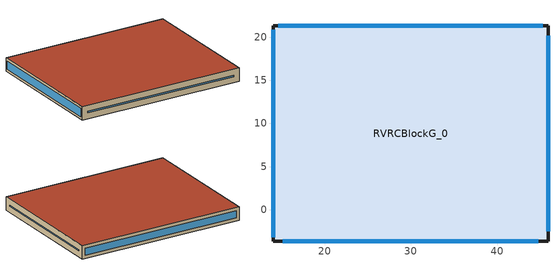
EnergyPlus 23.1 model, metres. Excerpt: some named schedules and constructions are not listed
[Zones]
RVRCBlockG_0
 floor outside (90.1-2019 Residential CZ 0 Exterior Floor (Mass)): 14.03,-3.66 14.03,21.34 45.9,21.34 45.9,-3.66 z7.8
 wall outside (90.1-2019 Residential CZ 1 Exterior Wall (Mass)): 14.03,-3.66 45.9,-3.66 45.9,21.34 14.03,21.34 14.03,-3.66 z7.8:10.3
 window (SinglePaneClr): 15.14,-3.66 44.78,-3.66 z8.92:9.18; 45.9,-2.48 45.9,20.16 z8.98:9.12; 45.3,21.34 14.63,21.34 z8.4:9.7; 14.03,20.87 14.03,-3.19 z8.27:9.83
 roof outside (90.1-2019 Residential CZ 1 Exterior Roof (Mass)): 14.03,-3.66 45.9,-3.66 45.9,21.34 14.03,21.34 z10.3
[Schedule:Day:Hourly]
b6795302-3854-45cd-99f1-ccce92632b8b: Fraction, 1, 1, 1, 1, 1, 1, 1, 1, 1, 1, 0, 1, 0, 0, 0, 1, 1, 1, 1, 1, 1, 1, 1, 1
2471fa13-6ee5-441a-af51-953de2057f8d: Fraction, 1, 0, 0, 0, 0, 0, 0, 0, 0, 1, 0, 0, 0, 0, 0, 1, 1, 1, 1, 0, 1, 0, 0, 0
9e5e3a0b-a5fa-4604-af39-7ab149f460df: Fraction, 1, 1, 1, 1, 0, 0, 0, 0, 0, 0, 0, 1, 1, 1, 1, 1, 1, 1, 0, 1, 1, 1, 1, 1
a1001d2b-3958-4d86-bbc3-4e84434b98bd: Fraction, 1, 0, 1, 1, 0, 1, 1, 0, 1, 1, 0, 0, 0, 1, 1, 0, 1, 1, 1, 1, 1, 1, 1, 1
4aff61aa-49ac-4b08-965d-c4801dcfd73f: Fraction, 1, 1, 1, 1, 0, 0, 0, 0, 1, 1, 0, 0, 1, 1, 1, 1, 1, 1, 1, 1, 1, 1, 1, 1
9d359a07-4b6d-4551-8ab5-2e8404bc8938: Fraction, 1, 1, 1, 1, 1, 0, 1, 1, 1, 0, 1, 0, 0, 0, 0, 0, 1, 1, 1, 1, 1, 1, 1, 0
65ad2f1e-8689-48e8-98a1-23dada3e6e21: Fraction, 0, 0, 0, 0, 0, 0, 0, 0, 1, 0, 0, 0, 0, 0, 0, 0, 1, 1, 1, 1, 1, 1, 1, 1
6783ca4d-c1a2-472a-aa64-a910659d33d4: Fraction, 1, 1, 1, 1, 1, 1, 1, 1, 1, 0, 0, 0, 0, 0, 0, 1, 1, 1, 1, 1, 1, 1, 1, 1
efac2c01-4898-44b7-94a6-1ff676eb3dc7: Fraction, 1, 0, 1, 1, 0, 0, 0, 0, 1, 0, 0, 0, 0, 0, 0, 0, 0, 0, 1, 1, 1, 1, 1, 1
32c86e5c-671f-47cd-b3d5-33ad4da7ec01: Fraction, 1, 1, 0, 0, 0, 0, 0, 0, 1, 1, 1, 1, 1, 0, 1, 0, 0, 1, 1, 1, 1, 1, 1, 1
de672f7a-098c-4be1-84f6-40fe86912058: Fraction, 1, 1, 0, 0, 0, 0, 0, 0, 0, 0, 1, 1, 1, 1, 1, 1, 1, 1, 1, 1, 0, 1, 1, 1
08e49787-9318-4311-80e5-742d3ba54d3b: Fraction, 0, 0, 0, 0, 0, 1, 1, 1, 1, 1, 1, 0, 0, 0, 0, 0, 0, 1, 1, 1, 1, 1, 1, 1
a2fb0ffe-12e9-4848-8dc8-281671f3e0cd: Fraction, 1, 0, 0, 0, 0, 0, 0, 1, 1, 1, 1, 1, 1, 1, 1, 1, 0, 0, 0, 0, 0, 0, 0, 0
7eb187f7-9c59-44a2-babd-1dfaa0322b75: Fraction, 1, 0, 1, 1, 0, 1, 1, 1, 1, 1, 1, 1, 0, 1, 1, 1, 1, 1, 1, 1, 1, 1, 1, 1
dfd2ebdf-5ebf-4a6b-8f07-c7d191e46bd1: Fraction, 1, 0, 0, 0, 0, 0, 0, 0, 0, 0, 1, 1, 1, 1, 1, 0, 0, 1, 1, 1, 1, 1, 1, 1
d0a68ae8-2c30-4ade-8b66-4ec47df1f86a: Fraction, 0, 0, 0, 1, 0, 0, 0, 0, 1, 1, 0, 0, 0, 0, 0, 0, 0, 0, 1, 1, 1, 1, 1, 1
e6d78724-ca96-4edb-9333-e9391993b4db: Fraction, 1, 0, 1, 1, 1, 1, 1, 1, 1, 1, 0, 1, 1, 1, 0, 0, 0, 0, 0, 1, 1, 1, 1, 0
33bd2db5-4426-4ad1-8dfe-c301726b2673: Fraction, 0, 0, 0, 0, 0, 1, 0, 0, 0, 1, 1, 1, 1, 0, 0, 1, 1, 1, 1, 1, 1, 1, 1, 0
011f5531-3f69-4c15-9839-d3a7c73f855d: Fraction, 0, 0, 0, 0, 0, 0, 1, 1, 1, 1, 1, 0, 0, 0, 0, 0, 0, 1, 1, 1, 1, 1, 1, 1
08e0d49c-5fba-45e8-a6e2-c1c0808d7abb: Fraction, 1, 0, 0, 0, 0, 0, 0, 1, 1, 1, 1, 0, 0, 0, 0, 1, 1, 1, 1, 1, 1, 1, 1, 1
b85e9bfa-9316-4b78-9e98-4427c6227c69: Fraction, 1, 1, 0, 0, 0, 0, 0, 1, 1, 1, 0, 0, 0, 0, 1, 1, 1, 1, 1, 1, 1, 1, 1, 1
2426f6e8-3179-44d9-bed8-675249ded479: Fraction, 0, 0, 0, 0, 0, 0, 0, 1, 1, 0, 0, 0, 1, 1, 1, 1, 1, 1, 1, 1, 1, 1, 1, 1
0b6f0364-fd46-4b0f-9533-d96f9f4e7b8f: Fraction, 0, 0, 0, 0, 0, 0, 0, 0, 1, 0, 0, 1, 1, 1, 0, 0, 1, 1, 1, 1, 1, 1, 1, 1
ec1e65c9-34cc-4212-800f-1564a29b7ee9: Fraction, 1, 1, 1, 0, 0, 0, 1, 1, 1, 0, 0, 0, 0, 0, 0, 0, 0, 0, 1, 1, 1, 1, 1, 1
8349155f-fd23-49fb-afd2-93bd2aebfb94: Fraction, 1, 1, 1, 1, 1, 1, 1, 0, 0, 0, 0, 1, 1, 1, 1, 1, 1, 1, 1, 1, 1, 1, 1, 0
5dbd8de9-eae8-464d-93ec-a810bdccabef: Fraction, 0, 0, 0, 0, 0, 0, 0, 0, 1, 1, 1, 0, 0, 0, 0, 1, 1, 1, 0, 0, 0, 0, 0, 0
69302a72-1237-4b29-b26c-d724a88017a4: Fraction, 0, 0, 0, 0, 0, 0, 0, 0, 0, 0, 0, 0, 0, 0, 0, 1, 1, 1, 1, 0, 0, 0, 1, 0
865ecd83-b1f5-4303-bc17-02cb3e96964b: Fraction, 0, 0, 0, 0, 0, 0, 0, 0, 1, 1, 0, 0, 1, 0, 1, 1, 1, 1, 1, 1, 1, 1, 1, 0
f2d82514-d541-4b95-9e02-d6e2d7da1558: Fraction, 0, 0, 0, 0, 0, 0, 0, 1, 1, 1, 0, 1, 1, 1, 1, 1, 1, 1, 1, 0, 0, 0, 0, 0
869a468b-7988-4454-b838-284e20b734ff: Fraction, 0, 0, 0, 0, 0, 1, 1, 1, 1, 1, 0, 0, 0, 0, 0, 0, 0, 1, 1, 1, 1, 1, 1, 1
6a7fe3ff-d32a-4580-a821-7b01b04f389e: Fraction, 0, 0, 0, 0, 0, 0, 0, 0, 0, 0, 1, 1, 1, 1, 1, 1, 0, 1, 1, 1, 1, 1, 1, 1
5bd3556a-6874-4356-817f-04896816bc7e: Fraction, 0, 0, 0, 0, 0, 0, 0, 0, 0, 0, 0, 0, 1, 1, 1, 1, 1, 1, 1, 1, 1, 0, 0, 0
eec56583-405d-479b-a806-ab95ecbe4c9a: Fraction, 0, 0, 0, 0, 0, 0, 0, 1, 1, 1, 0, 0, 0, 0, 0, 0, 0, 1, 1, 1, 1, 0, 0, 0
4eac5a6f-f696-4927-8533-b6aac6dfc6bc: Fraction, 0, 0, 0, 0, 0, 0, 0, 0, 1, 1, 0, 0, 0, 0, 1, 0, 0, 0, 0, 0, 0, 0, 0, 0
05c0e8ba-fa60-4818-b463-e343beccd3b2: Fraction, 0, 0, 0, 0, 0, 0, 0, 0, 0, 1, 1, 1, 1, 0, 1, 1, 1, 1, 1, 1, 1, 1, 1, 1
37fe4b0e-cba6-453e-82e9-15988ac18faf: Fraction, 0, 0, 0, 0, 0, 0, 0, 0, 1, 0, 0, 0, 0, 0, 0, 0, 0, 1, 0, 0, 0, 0, 0, 0
a5199da2-4816-486b-9c8b-e2a14159a3b2: Fraction, 0, 0, 0, 0, 0, 0, 0, 0, 1, 1, 0, 0, 0, 0, 0, 0, 1, 1, 1, 1, 1, 1, 0, 0
7d49da6b-3a5b-4c9a-9f19-cb20fb4e0af2: Fraction, 0, 0, 0, 0, 0, 0, 0, 1, 1, 1, 0, 0, 0, 1, 1, 1, 1, 0, 0, 0, 0, 0, 0, 0
02752539-b1c7-4193-9c9d-050f09b5d461: Fraction, 0, 0, 0, 0, 0, 0, 0, 0, 1, 1, 0, 0, 0, 0, 0, 0, 0, 1, 1, 1, 1, 1, 1, 0
7c990c7c-a473-48b2-b9d4-731dd5557083: Fraction, 0, 0, 0, 0, 1, 0, 0, 1, 1, 1, 1, 0, 0, 0, 0, 0, 1, 1, 1, 1, 1, 1, 1, 1
b7d792e8-0c19-4d47-975e-8343767e5a69: Fraction, 1, 1, 1, 1, 1, 0, 0, 0, 1, 1, 1, 1, 1, 0, 1, 1, 1, 1, 1, 1, 1, 1, 1, 1
c5c2757a-f8c3-4a79-a955-583021a362ed: Fraction, 0, 0, 0, 0, 0, 0, 0, 0, 1, 1, 0, 0, 0, 0, 1, 1, 1, 1, 1, 1, 1, 1, 1, 1
c9c35178-8902-4be2-87e7-118028e5f14a: Fraction, 1, 1, 1, 1, 1, 1, 1, 0, 1, 1, 1, 1, 1, 0, 1, 1, 1, 1, 1, 1, 1, 1, 0, 0
e6b6ddaf-962e-4417-8620-05b36ee5bdca: Fraction, 0, 0, 0, 0, 0, 0, 0, 0, 1, 1, 1, 0, 1, 1, 1, 1, 1, 1, 1, 1, 1, 0, 0, 0
48f29e15-da10-4721-88a9-bcf3e00d2ae8: Fraction, 0, 0, 0, 0, 0, 0, 0, 0, 1, 1, 1, 1, 0, 0, 0, 1, 1, 1, 1, 1, 1, 1, 0, 0
7bbf3100-cf19-4122-8f25-d42d06e4b38e: Fraction, 0, 0, 0, 0, 0, 0, 0, 0, 0, 1, 1, 1, 0, 0, 1, 1, 1, 1, 1, 0, 0, 0, 0, 0
1c443a25-da53-4517-adf1-13ffc74770da: Fraction, 0, 0, 0, 0, 0, 0, 0, 0, 1, 0, 1, 1, 0, 0, 0, 0, 0, 0, 0, 0, 0, 0, 0, 0
473e0cff-458b-4cff-8ac5-6df4de2279fa: Fraction, 0, 0, 0, 0, 0, 0, 0, 0, 1, 1, 0, 1, 1, 1, 1, 1, 1, 1, 0, 0, 0, 0, 0, 0
2293372c-8628-49fd-8b65-04cf5c5a1337: Fraction, 0, 0, 0, 0, 0, 0, 0, 0, 0, 1, 1, 1, 1, 0, 1, 1, 1, 1, 0, 0, 0, 0, 0, 0
098d1b03-5356-4130-afdf-9e8889e2e37d: Fraction, 0, 0, 0, 0, 0, 0, 0, 0, 0, 1, 1, 1, 0, 1, 1, 1, 1, 1, 1, 1, 1, 1, 1, 0
d60a92bc-1052-4558-ad5b-3f44af3431b0: Fraction, 0, 0, 0, 0, 0, 0, 0, 0, 0, 1, 1, 1, 0, 0, 0, 0, 1, 0, 0, 0, 0, 0, 0, 0
cb39a8b1-3082-428b-a65d-9cf05bdec222: Fraction, 0, 0, 0, 0, 0, 0, 0, 0, 1, 1, 0, 0, 1, 1, 1, 1, 0, 0, 0, 0, 0, 0, 0, 0
bdf1942a-29f5-4fd7-86dd-dae7d39c3473: Fraction, 0, 0, 0, 0, 0, 0, 0, 0, 1, 1, 1, 1, 0, 0, 0, 0, 0, 0, 0, 0, 0, 0, 0, 0
25ad973b-6369-4720-8b6f-ac810b20e3a2: Fraction, 0, 0, 0, 0, 0, 0, 0, 0, 1, 1, 1, 1, 1, 1, 1, 0, 0, 0, 0, 0, 0, 0, 0, 0
0dc80467-77f2-47a9-ae6a-555ff36d49e4: Fraction, 0, 0, 0, 0, 0, 0, 0, 0, 0, 0, 0, 0, 0, 0, 0, 1, 1, 1, 0, 0, 0, 0, 0, 0
8d5f7131-d384-40cf-b65c-0f9dd05bfa60: Fraction, 0, 0, 0, 0, 0, 0, 0, 0, 1, 0, 0, 0, 0, 0, 0, 0, 0, 0, 0, 0, 0, 0, 0, 0
82064cb9-ea17-42ff-9f3e-8be555e39815: Fraction, 0, 0, 0, 0, 0, 0, 0, 0, 0, 1, 1, 1, 1, 1, 1, 1, 0, 0, 1, 1, 1, 1, 0, 0
328d0b28-421d-42af-8f3c-3489379083c4: Fraction, 0, 0, 0, 0, 0, 0, 0, 1, 1, 1, 0, 0, 0, 0, 0, 0, 0, 1, 1, 1, 1, 1, 1, 1
a668ada4-01ff-4442-b933-7acd02954952: Fraction, 1, 0, 0, 0, 0, 0, 0, 0, 1, 1, 0, 1, 0, 0, 0, 1, 1, 1, 1, 1, 1, 1, 1, 0
36c5d841-a8ea-4c57-8728-094cb4da3e09: Fraction, 0, 0, 0, 0, 0, 0, 0, 0, 1, 1, 1, 0, 0, 0, 1, 1, 1, 0, 0, 0, 0, 0, 0, 0
b24faf4c-9e25-41be-8a29-f588242447c6: Fraction, 0, 0, 0, 0, 0, 0, 0, 0, 1, 1, 0, 0, 0, 0, 0, 0, 0, 0, 1, 1, 1, 1, 0, 0
92303c7c-d8b7-4194-849f-aeede20e3019: Fraction, 0, 0, 0, 0, 0, 0, 0, 0, 1, 1, 0, 1, 1, 1, 0, 0, 0, 0, 0, 0, 0, 0, 0, 0
16602c9f-1d95-49d6-aa9f-a28eadf373de: Fraction, 0, 0, 0, 0, 0, 0, 0, 0, 1, 1, 1, 0, 0, 1, 1, 1, 1, 1, 1, 1, 0, 0, 0, 0
47559767-699d-47c6-875b-8550c98d69f9: Fraction, 0, 0, 0, 0, 0, 0, 0, 0, 1, 1, 0, 0, 0, 0, 1, 1, 0, 1, 1, 1, 1, 0, 0, 0
7c96aa8e-edfb-401a-8d07-7535408fb3b4: Fraction, 0, 0, 0, 0, 0, 0, 0, 0, 0, 1, 0, 0, 0, 0, 0, 0, 0, 1, 1, 1, 1, 1, 0, 0
dda2d8a0-875c-4140-b248-a303c60bd7c2: Fraction, 0, 0, 0, 0, 0, 0, 0, 0, 1, 1, 0, 0, 0, 1, 0, 0, 1, 1, 0, 0, 0, 0, 0, 0
24b59cbc-0b8b-47ea-92fe-d5494da7c057: Fraction, 0, 0, 0, 0, 0, 0, 0, 0, 0, 1, 1, 1, 1, 0, 1, 1, 1, 1, 1, 1, 1, 0, 0, 0
82f574da-ff8b-4b3e-998e-40fcd5408fa0: Fraction, 0, 0, 0, 0, 0, 0, 0, 0, 1, 1, 1, 0, 0, 0, 0, 1, 1, 1, 1, 1, 1, 1, 1, 1
8f0db059-6881-44b0-86b3-02024ee38841: Fraction, 1, 0, 0, 0, 0, 0, 0, 1, 1, 1, 0, 0, 0, 0, 1, 1, 1, 1, 1, 1, 0, 0, 0, 1
67c6a8fc-2003-4e4e-924b-c8a78216a6d5: Fraction, 1, 1, 1, 1, 1, 1, 1, 1, 1, 1, 1, 0, 0, 1, 1, 0, 1, 1, 1, 1, 1, 1, 1, 1
4733cdba-8cda-4755-a555-4ac193ffb8d3: Fraction, 1, 1, 1, 1, 1, 1, 1, 1, 1, 1, 1, 0, 0, 0, 0, 1, 1, 1, 1, 1, 1, 1, 1, 1
6c623e40-b4a2-49fc-bc1c-5a25d23dbd87: Fraction, 1, 1, 1, 1, 1, 1, 1, 1, 1, 1, 1, 0, 1, 1, 1, 1, 1, 1, 1, 1, 1, 1, 1, 1
aac054d4-72f9-409c-817a-67f8a075d062: Fraction, 1, 1, 1, 1, 0, 1, 1, 1, 1, 1, 1, 0, 0, 0, 1, 1, 1, 1, 1, 1, 1, 1, 1, 1
7fb341d9-4af3-4988-8231-b103f54dfc44: Fraction, 1, 1, 1, 1, 0, 1, 1, 1, 1, 1, 1, 0, 0, 0, 1, 0, 0, 0, 1, 1, 0, 0, 0, 0
75a606a8-3006-4640-9f68-56f173771038: Fraction, 0, 0, 0, 0, 0, 0, 0, 0, 0, 0, 0, 0, 0, 0, 0, 0, 0, 0, 0, 0, 0, 0, 0, 0
3fc1b15f-97d7-48d0-a91f-f095f7a8f580: Fraction, 0, 0, 0, 1, 0, 0, 0, 0, 1, 0, 0, 0, 0, 0, 0, 0, 0, 0, 0, 0, 0, 0, 0, 0
7bc97889-d50d-452b-ae3a-2fc73211521d: Fraction, 0, 0, 0, 0, 0, 0, 0, 0, 0, 1, 1, 1, 0, 0, 1, 1, 0, 0, 0, 0, 0, 0, 0, 0
289a1fdf-5407-4b7a-aa5c-664875538ff9: Fraction, 0, 0, 0, 0, 0, 0, 0, 0, 0, 1, 1, 0, 0, 1, 0, 1, 0, 0, 1, 0, 1, 1, 0, 1
3baa7e4d-2193-453e-b001-c1294ebd6f91: Fraction, 1, 0, 0, 0, 0, 0, 0, 0, 0, 0, 0, 0, 0, 1, 1, 1, 1, 1, 1, 1, 0, 0, 0, 0
a9013330-4d99-46d6-ac85-87f56c70f0ad: Fraction, 0, 0, 0, 0, 0, 0, 0, 0, 0, 0, 0, 0, 1, 1, 1, 1, 1, 1, 1, 0, 0, 0, 0, 0
20a54b15-adc0-4088-a413-0a2bfc4176b1: Fraction, 0, 0, 0, 0, 0, 0, 0, 0, 0, 0, 0, 0, 0, 0, 1, 0, 0, 0, 1, 0, 0, 0, 0, 0
a2567ec2-9ef5-41c8-82cd-a529a29260ef: Fraction, 0, 0, 0, 0, 0, 0, 0, 0, 0, 1, 1, 1, 1, 1, 1, 1, 1, 1, 1, 1, 0, 0, 0, 0
32ef0af1-8181-4093-acb3-05e1cad72780: Fraction, 0, 0, 0, 0, 0, 0, 0, 0, 1, 1, 1, 1, 0, 0, 0, 0, 1, 1, 1, 1, 1, 1, 0, 1
9a832b3d-f7ef-460b-89c4-950569dd140c: Fraction, 0, 0, 0, 0, 0, 0, 0, 0, 0, 0, 1, 0, 0, 0, 0, 1, 1, 1, 1, 1, 0, 0, 0, 1
7f423992-e60c-4ecf-a886-31544feb4098: Fraction, 0, 0, 0, 0, 0, 0, 0, 0, 0, 1, 1, 1, 1, 0, 0, 0, 0, 0, 0, 0, 0, 0, 0, 0
2e0445a8-861f-4802-b977-9018951e3a89: Fraction, 0, 0, 0, 0, 0, 0, 0, 0, 0, 0, 1, 1, 1, 1, 1, 1, 1, 0, 1, 0, 0, 0, 0, 0
87a9ef5b-5073-49a3-8880-e2f47973fef6: Fraction, 0, 0, 0, 0, 0, 0, 0, 0, 1, 1, 1, 1, 0, 1, 0, 1, 0, 0, 0, 0, 1, 0, 0, 0
ac547f65-ca8c-4940-bc13-de99d58ada66: Fraction, 0, 0, 0, 0, 0, 0, 0, 0, 1, 1, 1, 1, 0, 1, 1, 1, 1, 1, 1, 1, 1, 0, 0, 0
36e7faed-1200-4eb4-8eab-1f7be9c9c3b3: Fraction, 0, 0, 0, 0, 0, 0, 0, 0, 1, 1, 1, 0, 1, 0, 0, 1, 1, 1, 1, 1, 1, 1, 1, 0
a13d490b-a1af-41e7-9a1e-742761bd90ab: Fraction, 0, 0, 1, 1, 0, 0, 1, 0, 1, 1, 1, 1, 0, 1, 1, 1, 1, 1, 1, 1, 1, 1, 1, 1
71f4f663-8270-474d-b7c7-1f9138f1b804: Fraction, 1, 1, 0, 1, 1, 1, 0, 1, 1, 1, 1, 1, 1, 0, 0, 1, 1, 1, 1, 1, 1, 1, 1, 1
e0d2a590-66aa-4281-b597-6199770fdf12: Fraction, 1, 1, 1, 1, 1, 1, 1, 1, 1, 1, 1, 0, 0, 0, 0, 0, 1, 1, 1, 1, 1, 1, 0, 1
5e08fcf8-ee67-4363-ad53-a097ea0e8783: Fraction, 0, 0, 1, 1, 0, 1, 1, 0, 1, 1, 1, 0, 0, 0, 0, 1, 1, 1, 1, 1, 1, 1, 1, 1
fc600bb8-f653-44eb-be80-ea36ffd1441c: Fraction, 1, 0, 1, 0, 0, 0, 0, 0, 1, 1, 1, 0, 0, 0, 0, 0, 1, 1, 1, 1, 1, 1, 1, 1
a53ee3dd-357c-4835-ba07-83bfcab4fbc4: Fraction, 1, 0, 0, 0, 0, 0, 0, 0, 1, 1, 1, 1, 0, 0, 0, 0, 1, 1, 1, 1, 1, 1, 1, 1
fb65208b-a5f2-479c-aa41-c88028249f4c: Fraction, 1, 1, 1, 0, 0, 1, 1, 0, 1, 1, 1, 0, 0, 0, 0, 0, 1, 1, 1, 1, 1, 1, 1, 1
e2605ef6-4a97-4a8d-bd80-376cd2200005: Fraction, 1, 0, 0, 0, 0, 1, 1, 0, 1, 1, 1, 1, 1, 1, 1, 1, 1, 1, 1, 1, 1, 1, 0, 0
[Schedule:Year]
ApartmentMidRise HTGSETP_APT_SCH: Temperature, ApartmentMidRise HTGSETP_APT_SCH_0, 1, 1, 1, 7, ApartmentMidRise HTGSETP_APT_SCH_1, 1, 8, 1, 14, ApartmentMidRise HTGSETP_APT_SCH_2, 1, 15, 1, 21, ApartmentMidRise HTGSETP_APT_SCH_3, 1, 22, 1, 28, ApartmentMidRise HTGSETP_APT_SCH_4, 1, 29, 2, 4, ApartmentMidRise HTGSETP_APT_SCH_5, 2, 5, 2, 11, ApartmentMidRise HTGSETP_APT_SCH_6, 2, 12, 2, 18, ApartmentMidRise HTGSETP_APT_SCH_7, 2, 19, 2, 25, ApartmentMidRise HTGSETP_APT_SCH_8, 2, 26, 3, 4, ApartmentMidRise HTGSETP_APT_SCH_9, 3, 5, 3, 11, ApartmentMidRise HTGSETP_APT_SCH_10, 3, 12, 3, 18, ApartmentMidRise HTGSETP_APT_SCH_11, 3, 19, 3, 25, ApartmentMidRise HTGSETP_APT_SCH_12, 3, 26, 4, 1, ApartmentMidRise HTGSETP_APT_SCH_13, 4, 2, 4, 8, ApartmentMidRise HTGSETP_APT_SCH_14, 4, 9, 4, 15, ApartmentMidRise HTGSETP_APT_SCH_15, 4, 16, 4, 22, ApartmentMidRise HTGSETP_APT_SCH_16, 4, 23, 4, 29, ApartmentMidRise HTGSETP_APT_SCH_17, 4, 30, 5, 6, ApartmentMidRise HTGSETP_APT_SCH_18, 5, 7, 5, 13, ApartmentMidRise HTGSETP_APT_SCH_19, 5, 14, 5, 20, ApartmentMidRise HTGSETP_APT_SCH_20, 5, 21, 5, 27, ApartmentMidRise HTGSETP_APT_SCH_21, 5, 28, 6, 3, ApartmentMidRise HTGSETP_APT_SCH_22, 6, 4, 6, 10, ApartmentMidRise HTGSETP_APT_SCH_23, 6, 11, 6, 17, ApartmentMidRise HTGSETP_APT_SCH_24, 6, 18, 6, 24, ApartmentMidRise HTGSETP_APT_SCH_25, 6, 25, 7, 1, ApartmentMidRise HTGSETP_APT_SCH_26, 7, 2, 7, 8, ApartmentMidRise HTGSETP_APT_SCH_27, 7, 9, 7, 15, ApartmentMidRise HTGSETP_APT_SCH_28, 7, 16, 7, 22, ApartmentMidRise HTGSETP_APT_SCH_29, 7, 23, 7, 29, ApartmentMidRise HTGSETP_APT_SCH_30, 7, 30, 8, 5, ApartmentMidRise HTGSETP_APT_SCH_31, 8, 6, 8, 12, ApartmentMidRise HTGSETP_APT_SCH_32, 8, 13, 8, 19, ApartmentMidRise HTGSETP_APT_SCH_33, 8, 20, 8, 26, ApartmentMidRise HTGSETP_APT_SCH_34, 8, 27, 9, 2, ApartmentMidRise HTGSETP_APT_SCH_35, 9, 3, 9, 9, ApartmentMidRise HTGSETP_APT_SCH_36, 9, 10, 9, 16, ApartmentMidRise HTGSETP_APT_SCH_37, 9, 17, 9, 23, ApartmentMidRise HTGSETP_APT_SCH_38, 9, 24, 9, 30, ApartmentMidRise HTGSETP_APT_SCH_39, 10, 1, 10, 7, ApartmentMidRise HTGSETP_APT_SCH_40, 10, 8, 10, 14, ApartmentMidRise HTGSETP_APT_SCH_41, 10, 15, 10, 21, ApartmentMidRise HTGSETP_APT_SCH_42, 10, 22, 10, 28, ApartmentMidRise HTGSETP_APT_SCH_43, 10, 29, 11, 4, ApartmentMidRise HTGSETP_APT_SCH_44, 11, 5, 11, 11, ApartmentMidRise HTGSETP_APT_SCH_45, 11, 12, 11, 18, ApartmentMidRise HTGSETP_APT_SCH_46, 11, 19, 11, 25, ApartmentMidRise HTGSETP_APT_SCH_47, 11, 26, 12, 2, ApartmentMidRise HTGSETP_APT_SCH_48, 12, 3, 12, 9, ApartmentMidRise HTGSETP_APT_SCH_49, 12, 10, 12, 16, ApartmentMidRise HTGSETP_APT_SCH_50, 12, 17, 12, 23, ApartmentMidRise HTGSETP_APT_SCH_51, 12, 24, 12, 30, ApartmentMidRise HTGSETP_APT_SCH_52, 12, 31, 12, 31
ApartmentMidRise CLGSETP_APT_SCH: Temperature, ApartmentMidRise CLGSETP_APT_SCH_0, 1, 1, 1, 7, ApartmentMidRise CLGSETP_APT_SCH_1, 1, 8, 1, 14, ApartmentMidRise CLGSETP_APT_SCH_2, 1, 15, 1, 21, ApartmentMidRise CLGSETP_APT_SCH_3, 1, 22, 1, 28, ApartmentMidRise CLGSETP_APT_SCH_4, 1, 29, 2, 4, ApartmentMidRise CLGSETP_APT_SCH_5, 2, 5, 2, 11, ApartmentMidRise CLGSETP_APT_SCH_6, 2, 12, 2, 18, ApartmentMidRise CLGSETP_APT_SCH_7, 2, 19, 2, 25, ApartmentMidRise CLGSETP_APT_SCH_8, 2, 26, 3, 4, ApartmentMidRise CLGSETP_APT_SCH_9, 3, 5, 3, 11, ApartmentMidRise CLGSETP_APT_SCH_10, 3, 12, 3, 18, ApartmentMidRise CLGSETP_APT_SCH_11, 3, 19, 3, 25, ApartmentMidRise CLGSETP_APT_SCH_12, 3, 26, 4, 1, ApartmentMidRise CLGSETP_APT_SCH_13, 4, 2, 4, 8, ApartmentMidRise CLGSETP_APT_SCH_14, 4, 9, 4, 15, ApartmentMidRise CLGSETP_APT_SCH_15, 4, 16, 4, 22, ApartmentMidRise CLGSETP_APT_SCH_16, 4, 23, 4, 29, ApartmentMidRise CLGSETP_APT_SCH_17, 4, 30, 5, 6, ApartmentMidRise CLGSETP_APT_SCH_18, 5, 7, 5, 13, ApartmentMidRise CLGSETP_APT_SCH_19, 5, 14, 5, 20, ApartmentMidRise CLGSETP_APT_SCH_20, 5, 21, 5, 27, ApartmentMidRise CLGSETP_APT_SCH_21, 5, 28, 6, 3, ApartmentMidRise CLGSETP_APT_SCH_22, 6, 4, 6, 10, ApartmentMidRise CLGSETP_APT_SCH_23, 6, 11, 6, 17, ApartmentMidRise CLGSETP_APT_SCH_24, 6, 18, 6, 24, ApartmentMidRise CLGSETP_APT_SCH_25, 6, 25, 7, 1, ApartmentMidRise CLGSETP_APT_SCH_26, 7, 2, 7, 8, ApartmentMidRise CLGSETP_APT_SCH_27, 7, 9, 7, 15, ApartmentMidRise CLGSETP_APT_SCH_28, 7, 16, 7, 22, ApartmentMidRise CLGSETP_APT_SCH_29, 7, 23, 7, 29, ApartmentMidRise CLGSETP_APT_SCH_30, 7, 30, 8, 5, ApartmentMidRise CLGSETP_APT_SCH_31, 8, 6, 8, 12, ApartmentMidRise CLGSETP_APT_SCH_32, 8, 13, 8, 19, ApartmentMidRise CLGSETP_APT_SCH_33, 8, 20, 8, 26, ApartmentMidRise CLGSETP_APT_SCH_34, 8, 27, 9, 2, ApartmentMidRise CLGSETP_APT_SCH_35, 9, 3, 9, 9, ApartmentMidRise CLGSETP_APT_SCH_36, 9, 10, 9, 16, ApartmentMidRise CLGSETP_APT_SCH_37, 9, 17, 9, 23, ApartmentMidRise CLGSETP_APT_SCH_38, 9, 24, 9, 30, ApartmentMidRise CLGSETP_APT_SCH_39, 10, 1, 10, 7, ApartmentMidRise CLGSETP_APT_SCH_40, 10, 8, 10, 14, ApartmentMidRise CLGSETP_APT_SCH_41, 10, 15, 10, 21, ApartmentMidRise CLGSETP_APT_SCH_42, 10, 22, 10, 28, ApartmentMidRise CLGSETP_APT_SCH_43, 10, 29, 11, 4, ApartmentMidRise CLGSETP_APT_SCH_44, 11, 5, 11, 11, ApartmentMidRise CLGSETP_APT_SCH_45, 11, 12, 11, 18, ApartmentMidRise CLGSETP_APT_SCH_46, 11, 19, 11, 25, ApartmentMidRise CLGSETP_APT_SCH_47, 11, 26, 12, 2, ApartmentMidRise CLGSETP_APT_SCH_48, 12, 3, 12, 9, ApartmentMidRise CLGSETP_APT_SCH_49, 12, 10, 12, 16, ApartmentMidRise CLGSETP_APT_SCH_50, 12, 17, 12, 23, ApartmentMidRise CLGSETP_APT_SCH_51, 12, 24, 12, 30, ApartmentMidRise CLGSETP_APT_SCH_52, 12, 31, 12, 31
CoolAvail_RVRCBlockG_0: Fraction, CoolAvail_RVRCBlockG_0_0, 1, 1, 1, 7, CoolAvail_RVRCBlockG_0_1, 1, 8, 1, 14, CoolAvail_RVRCBlockG_0_2, 1, 15, 1, 21, CoolAvail_RVRCBlockG_0_3, 1, 22, 1, 28, CoolAvail_RVRCBlockG_0_4, 1, 29, 2, 4, CoolAvail_RVRCBlockG_0_5, 2, 5, 2, 11, CoolAvail_RVRCBlockG_0_6, 2, 12, 2, 18, CoolAvail_RVRCBlockG_0_7, 2, 19, 2, 25, CoolAvail_RVRCBlockG_0_8, 2, 26, 3, 4, CoolAvail_RVRCBlockG_0_9, 3, 5, 3, 11, CoolAvail_RVRCBlockG_0_10, 3, 12, 3, 18, CoolAvail_RVRCBlockG_0_11, 3, 19, 3, 25, CoolAvail_RVRCBlockG_0_12, 3, 26, 4, 1, CoolAvail_RVRCBlockG_0_13, 4, 2, 4, 8, CoolAvail_RVRCBlockG_0_14, 4, 9, 4, 15, CoolAvail_RVRCBlockG_0_15, 4, 16, 4, 22, CoolAvail_RVRCBlockG_0_16, 4, 23, 4, 29, CoolAvail_RVRCBlockG_0_17, 4, 30, 5, 6, CoolAvail_RVRCBlockG_0_18, 5, 7, 5, 13, CoolAvail_RVRCBlockG_0_19, 5, 14, 5, 20, CoolAvail_RVRCBlockG_0_20, 5, 21, 5, 27, CoolAvail_RVRCBlockG_0_21, 5, 28, 6, 3, CoolAvail_RVRCBlockG_0_22, 6, 4, 6, 10, CoolAvail_RVRCBlockG_0_23, 6, 11, 6, 17, CoolAvail_RVRCBlockG_0_24, 6, 18, 6, 24, CoolAvail_RVRCBlockG_0_25, 6, 25, 7, 1, CoolAvail_RVRCBlockG_0_26, 7, 2, 7, 8, CoolAvail_RVRCBlockG_0_27, 7, 9, 7, 15, CoolAvail_RVRCBlockG_0_28, 7, 16, 7, 22, CoolAvail_RVRCBlockG_0_29, 7, 23, 7, 29, CoolAvail_RVRCBlockG_0_30, 7, 30, 8, 5, CoolAvail_RVRCBlockG_0_31, 8, 6, 8, 12, CoolAvail_RVRCBlockG_0_32, 8, 13, 8, 19, CoolAvail_RVRCBlockG_0_33, 8, 20, 8, 26, CoolAvail_RVRCBlockG_0_34, 8, 27, 9, 2, CoolAvail_RVRCBlockG_0_35, 9, 3, 9, 9, CoolAvail_RVRCBlockG_0_36, 9, 10, 9, 16, CoolAvail_RVRCBlockG_0_37, 9, 17, 9, 23, CoolAvail_RVRCBlockG_0_38, 9, 24, 9, 30, CoolAvail_RVRCBlockG_0_39, 10, 1, 10, 7, CoolAvail_RVRCBlockG_0_40, 10, 8, 10, 14, CoolAvail_RVRCBlockG_0_41, 10, 15, 10, 21, CoolAvail_RVRCBlockG_0_42, 10, 22, 10, 28, CoolAvail_RVRCBlockG_0_43, 10, 29, 11, 4, CoolAvail_RVRCBlockG_0_44, 11, 5, 11, 11, CoolAvail_RVRCBlockG_0_45, 11, 12, 11, 18, CoolAvail_RVRCBlockG_0_46, 11, 19, 11, 25, CoolAvail_RVRCBlockG_0_47, 11, 26, 12, 2, CoolAvail_RVRCBlockG_0_48, 12, 3, 12, 9, CoolAvail_RVRCBlockG_0_49, 12, 10, 12, 16, CoolAvail_RVRCBlockG_0_50, 12, 17, 12, 23, CoolAvail_RVRCBlockG_0_51, 12, 24, 12, 30, CoolAvail_RVRCBlockG_0_52, 12, 31, 12, 31
[Schedule:Week:Daily]
ApartmentMidRise HTGSETP_APT_SCH_0; ApartmentMidRise HTGSETP_APT_SCH_1; ApartmentMidRise HTGSETP_APT_SCH_2; ApartmentMidRise HTGSETP_APT_SCH_3; ApartmentMidRise HTGSETP_APT_SCH_4; ApartmentMidRise HTGSETP_APT_SCH_5; ApartmentMidRise HTGSETP_APT_SCH_6; ApartmentMidRise HTGSETP_APT_SCH_7; ApartmentMidRise HTGSETP_APT_SCH_8; ApartmentMidRise HTGSETP_APT_SCH_9; ApartmentMidRise HTGSETP_APT_SCH_10; ApartmentMidRise HTGSETP_APT_SCH_11; ApartmentMidRise HTGSETP_APT_SCH_12; ApartmentMidRise HTGSETP_APT_SCH_13; ApartmentMidRise HTGSETP_APT_SCH_14; ApartmentMidRise HTGSETP_APT_SCH_15; ApartmentMidRise HTGSETP_APT_SCH_16; ApartmentMidRise HTGSETP_APT_SCH_17; ApartmentMidRise HTGSETP_APT_SCH_18; ApartmentMidRise HTGSETP_APT_SCH_19; ApartmentMidRise HTGSETP_APT_SCH_20; ApartmentMidRise HTGSETP_APT_SCH_21; ApartmentMidRise HTGSETP_APT_SCH_22; ApartmentMidRise HTGSETP_APT_SCH_23; ApartmentMidRise HTGSETP_APT_SCH_24; ApartmentMidRise HTGSETP_APT_SCH_25; ApartmentMidRise HTGSETP_APT_SCH_26; ApartmentMidRise HTGSETP_APT_SCH_27; ApartmentMidRise HTGSETP_APT_SCH_28; ApartmentMidRise HTGSETP_APT_SCH_29; ApartmentMidRise HTGSETP_APT_SCH_30; ApartmentMidRise HTGSETP_APT_SCH_31; ApartmentMidRise HTGSETP_APT_SCH_32; ApartmentMidRise HTGSETP_APT_SCH_33; ApartmentMidRise HTGSETP_APT_SCH_34; ApartmentMidRise HTGSETP_APT_SCH_35; ApartmentMidRise HTGSETP_APT_SCH_36; ApartmentMidRise HTGSETP_APT_SCH_37; ApartmentMidRise HTGSETP_APT_SCH_38; ApartmentMidRise HTGSETP_APT_SCH_39; ApartmentMidRise HTGSETP_APT_SCH_40; ApartmentMidRise HTGSETP_APT_SCH_41; ApartmentMidRise HTGSETP_APT_SCH_42; ApartmentMidRise HTGSETP_APT_SCH_43; ApartmentMidRise HTGSETP_APT_SCH_44; ApartmentMidRise HTGSETP_APT_SCH_45; ApartmentMidRise HTGSETP_APT_SCH_46; ApartmentMidRise HTGSETP_APT_SCH_47; ApartmentMidRise HTGSETP_APT_SCH_48; ApartmentMidRise HTGSETP_APT_SCH_49; ApartmentMidRise HTGSETP_APT_SCH_50; ApartmentMidRise HTGSETP_APT_SCH_51; ApartmentMidRise HTGSETP_APT_SCH_52: f180b141-7c6c-4707-9081-3a1d233b0f98, f180b141-7c6c-4707-9081-3a1d233b0f98, f180b141-7c6c-4707-9081-3a1d233b0f98, f180b141-7c6c-4707-9081-3a1d233b0f98, f180b141-7c6c-4707-9081-3a1d233b0f98, f180b141-7c6c-4707-9081-3a1d233b0f98, f180b141-7c6c-4707-9081-3a1d233b0f98, f180b141-7c6c-4707-9081-3a1d233b0f98, f180b141-7c6c-4707-9081-3a1d233b0f98, f180b141-7c6c-4707-9081-3a1d233b0f98, f180b141-7c6c-4707-9081-3a1d233b0f98, f180b141-7c6c-4707-9081-3a1d233b0f98
ApartmentMidRise CLGSETP_APT_SCH_0; ApartmentMidRise CLGSETP_APT_SCH_1; ApartmentMidRise CLGSETP_APT_SCH_2; ApartmentMidRise CLGSETP_APT_SCH_3; ApartmentMidRise CLGSETP_APT_SCH_4; ApartmentMidRise CLGSETP_APT_SCH_5; ApartmentMidRise CLGSETP_APT_SCH_6; ApartmentMidRise CLGSETP_APT_SCH_7; ApartmentMidRise CLGSETP_APT_SCH_8; ApartmentMidRise CLGSETP_APT_SCH_9; ApartmentMidRise CLGSETP_APT_SCH_10; ApartmentMidRise CLGSETP_APT_SCH_11; ApartmentMidRise CLGSETP_APT_SCH_12; ApartmentMidRise CLGSETP_APT_SCH_13; ApartmentMidRise CLGSETP_APT_SCH_14; ApartmentMidRise CLGSETP_APT_SCH_15; ApartmentMidRise CLGSETP_APT_SCH_16; ApartmentMidRise CLGSETP_APT_SCH_17; ApartmentMidRise CLGSETP_APT_SCH_18; ApartmentMidRise CLGSETP_APT_SCH_19; ApartmentMidRise CLGSETP_APT_SCH_20; ApartmentMidRise CLGSETP_APT_SCH_21; ApartmentMidRise CLGSETP_APT_SCH_22; ApartmentMidRise CLGSETP_APT_SCH_23; ApartmentMidRise CLGSETP_APT_SCH_24; ApartmentMidRise CLGSETP_APT_SCH_25; ApartmentMidRise CLGSETP_APT_SCH_26; ApartmentMidRise CLGSETP_APT_SCH_27; ApartmentMidRise CLGSETP_APT_SCH_28; ApartmentMidRise CLGSETP_APT_SCH_29; ApartmentMidRise CLGSETP_APT_SCH_30; ApartmentMidRise CLGSETP_APT_SCH_31; ApartmentMidRise CLGSETP_APT_SCH_32; ApartmentMidRise CLGSETP_APT_SCH_33; ApartmentMidRise CLGSETP_APT_SCH_34; ApartmentMidRise CLGSETP_APT_SCH_35; ApartmentMidRise CLGSETP_APT_SCH_36; ApartmentMidRise CLGSETP_APT_SCH_37; ApartmentMidRise CLGSETP_APT_SCH_38; ApartmentMidRise CLGSETP_APT_SCH_39; ApartmentMidRise CLGSETP_APT_SCH_40; ApartmentMidRise CLGSETP_APT_SCH_41; ApartmentMidRise CLGSETP_APT_SCH_42; ApartmentMidRise CLGSETP_APT_SCH_43; ApartmentMidRise CLGSETP_APT_SCH_44; ApartmentMidRise CLGSETP_APT_SCH_45; ApartmentMidRise CLGSETP_APT_SCH_46; ApartmentMidRise CLGSETP_APT_SCH_47; ApartmentMidRise CLGSETP_APT_SCH_48; ApartmentMidRise CLGSETP_APT_SCH_49; ApartmentMidRise CLGSETP_APT_SCH_50; ApartmentMidRise CLGSETP_APT_SCH_51; ApartmentMidRise CLGSETP_APT_SCH_52: 4d6bd97a-794a-4f3c-a043-4d343950643d, 4d6bd97a-794a-4f3c-a043-4d343950643d, 4d6bd97a-794a-4f3c-a043-4d343950643d, 4d6bd97a-794a-4f3c-a043-4d343950643d, 4d6bd97a-794a-4f3c-a043-4d343950643d, 4d6bd97a-794a-4f3c-a043-4d343950643d, 4d6bd97a-794a-4f3c-a043-4d343950643d, 4d6bd97a-794a-4f3c-a043-4d343950643d, 4d6bd97a-794a-4f3c-a043-4d343950643d, 4d6bd97a-794a-4f3c-a043-4d343950643d, 4d6bd97a-794a-4f3c-a043-4d343950643d, 4d6bd97a-794a-4f3c-a043-4d343950643d
CoolAvail_RVRCBlockG_0_0: 31e4a0b9-93cd-40d5-aa1f-a0663d63dd56, 229bf6ff-2af4-44fb-8e89-b148fb53fc66, 847aed4e-3177-4b85-9e35-34465ab6e30b, ee5a6589-6eef-4bea-9345-98c5f1434d93, 3033ff6a-c5f9-4886-8a00-651cf36adb8c, 37d7c608-6314-4e92-8394-3550dbebbb53, e3aa78cc-a4b1-455c-9a38-bcd39f576cdd, 31e4a0b9-93cd-40d5-aa1f-a0663d63dd56, 31e4a0b9-93cd-40d5-aa1f-a0663d63dd56, 31e4a0b9-93cd-40d5-aa1f-a0663d63dd56, 31e4a0b9-93cd-40d5-aa1f-a0663d63dd56, 31e4a0b9-93cd-40d5-aa1f-a0663d63dd56
CoolAvail_RVRCBlockG_0_1: 84c390d9-784f-4db7-8019-107081c707b7, 2e4d1b75-f8c5-456a-a8ca-c99d841a6328, 9eb78781-adc2-4a4a-b234-ac143bcbf04e, ff4a338e-0f59-47ef-b352-2ab4d71593aa, f75f6e23-7ac7-40b8-9dd2-128e4a522ab3, d0266273-f7c6-434e-82dc-43c9a9ed7059, 9570bcfc-cf69-4790-811d-3efa947f7b19, 84c390d9-784f-4db7-8019-107081c707b7, 84c390d9-784f-4db7-8019-107081c707b7, 84c390d9-784f-4db7-8019-107081c707b7, 84c390d9-784f-4db7-8019-107081c707b7, 84c390d9-784f-4db7-8019-107081c707b7
CoolAvail_RVRCBlockG_0_2: a29e1ea6-7f56-4127-b520-616468f447e9, 33ccdf16-df9a-4379-9b67-c522561f98da, f75f6e23-7ac7-40b8-9dd2-128e4a522ab3, 98d4b944-b530-4fd0-861f-d2530ac0048f, 229bf6ff-2af4-44fb-8e89-b148fb53fc66, b07e32f6-c50f-454e-934f-5e37df4d30f6, a2090fc4-a4ee-4e72-84ed-4f5dc25daf2a, a29e1ea6-7f56-4127-b520-616468f447e9, a29e1ea6-7f56-4127-b520-616468f447e9, a29e1ea6-7f56-4127-b520-616468f447e9, a29e1ea6-7f56-4127-b520-616468f447e9, a29e1ea6-7f56-4127-b520-616468f447e9
CoolAvail_RVRCBlockG_0_3: f6579840-24c0-4b2b-9ab7-d8b2deb4915b, c9e620a8-a492-4286-883b-b4b430e40ee6, e11783ee-df36-4d2e-ae8a-106f1ea8f6cb, aa16ec37-5c8e-4f9c-85d7-29a1bff8de99, d0a2a540-a465-4a2d-8e17-b05be35d378f, 31e4a0b9-93cd-40d5-aa1f-a0663d63dd56, 7dc03a4b-2ad4-4f24-b8be-a74501384296, f6579840-24c0-4b2b-9ab7-d8b2deb4915b, f6579840-24c0-4b2b-9ab7-d8b2deb4915b, f6579840-24c0-4b2b-9ab7-d8b2deb4915b, f6579840-24c0-4b2b-9ab7-d8b2deb4915b, f6579840-24c0-4b2b-9ab7-d8b2deb4915b
CoolAvail_RVRCBlockG_0_4: 701f8153-b45b-44bc-b579-df20b60b3590, 3c3d79c0-83af-42d2-a291-b7a369666324, 34351f85-6d44-4f41-8e76-2494e8b73486, c3ef8228-111b-4505-88af-bc03c738e330, 9124d5c8-e1b9-4de1-b1a9-c63c38a48dbb, f5be50d7-256c-4dd5-b1e3-deb3204ddab5, 3c3d79c0-83af-42d2-a291-b7a369666324, 701f8153-b45b-44bc-b579-df20b60b3590, 701f8153-b45b-44bc-b579-df20b60b3590, 701f8153-b45b-44bc-b579-df20b60b3590, 701f8153-b45b-44bc-b579-df20b60b3590, 701f8153-b45b-44bc-b579-df20b60b3590
CoolAvail_RVRCBlockG_0_5: abf21430-4133-4c09-b7a3-530bfb5c47c5, 980aac56-b346-4fe4-85f7-4d861d254ccd, d1e994c7-7e00-4e03-9967-709ddfd0b437, 7315377c-27f7-46f5-a6e0-f6cd4a73a1f7, cfb63e1c-de5c-4311-a05c-b054209013b9, 21f9b8b0-8803-4524-964f-0047ee5d0304, 7a3c7689-d0f9-4f5c-9b0a-3ab2d2de8497, abf21430-4133-4c09-b7a3-530bfb5c47c5, abf21430-4133-4c09-b7a3-530bfb5c47c5, abf21430-4133-4c09-b7a3-530bfb5c47c5, abf21430-4133-4c09-b7a3-530bfb5c47c5, abf21430-4133-4c09-b7a3-530bfb5c47c5
CoolAvail_RVRCBlockG_0_6: bac80daa-2036-4e02-9db5-74ebeca28496, e3fa35d2-e7e1-451d-bcf9-ab54ee927951, d726e712-da73-4f72-a874-3ba6e8ca6f22, e720af55-d15c-4025-8aa5-a880ac805633, 5989bd33-a8a3-4bcc-89ac-f70f27e1fca4, 9c5c5848-1eaf-4b0d-b8f0-137d39e202b8, 8582ed61-201a-44df-aaea-18a9a0540294, bac80daa-2036-4e02-9db5-74ebeca28496, bac80daa-2036-4e02-9db5-74ebeca28496, bac80daa-2036-4e02-9db5-74ebeca28496, bac80daa-2036-4e02-9db5-74ebeca28496, bac80daa-2036-4e02-9db5-74ebeca28496
CoolAvail_RVRCBlockG_0_7: fdefdd47-af4b-409d-9fcb-51a682097240, 973a0785-4b5d-463c-a5d5-3cf673451e8b, 8e1dc575-6f67-4dc5-98d6-c042e061b52c, 47284780-dc51-4298-a220-273a1f9893d7, 83d9d9a6-b9cc-49c3-9a19-53a57d05a925, efd921f5-a109-4ae8-a265-51d9021c7f7f, 177c5fd4-56dc-4ed4-9956-754c1b42801f, fdefdd47-af4b-409d-9fcb-51a682097240, fdefdd47-af4b-409d-9fcb-51a682097240, fdefdd47-af4b-409d-9fcb-51a682097240, fdefdd47-af4b-409d-9fcb-51a682097240, fdefdd47-af4b-409d-9fcb-51a682097240
CoolAvail_RVRCBlockG_0_8: 8fbdb99a-edbf-4341-a722-0f1eb477b107, 03d6981c-018d-4e45-b260-0c4bbd199986, 9815a3fe-422a-445b-b8fb-d3b22a28d934, c32c903b-5d46-41e1-a026-aca8bea669c1, f650beb6-38b0-4327-b497-7aa04a3a239b, b7d5f83c-6cae-4599-a932-f29a51d97402, 9994f216-e378-4f45-9324-9af418134a43, 8fbdb99a-edbf-4341-a722-0f1eb477b107, 8fbdb99a-edbf-4341-a722-0f1eb477b107, 8fbdb99a-edbf-4341-a722-0f1eb477b107, 8fbdb99a-edbf-4341-a722-0f1eb477b107, 8fbdb99a-edbf-4341-a722-0f1eb477b107
CoolAvail_RVRCBlockG_0_9: d6122583-8ac2-4110-b13b-e924daa0061d, 39a852e7-cf7c-40ab-b9f6-14a939796cf6, 9994f216-e378-4f45-9324-9af418134a43, 8521ec72-de2f-47ed-a389-a59e8fca0d41, e62ae586-ece7-4260-80f1-83d6f8dc76ae, 0434273e-ed17-4278-9fca-6c531c131ddf, 04bc9174-a539-4672-b256-0996458d8b7f, d6122583-8ac2-4110-b13b-e924daa0061d, d6122583-8ac2-4110-b13b-e924daa0061d, d6122583-8ac2-4110-b13b-e924daa0061d, d6122583-8ac2-4110-b13b-e924daa0061d, d6122583-8ac2-4110-b13b-e924daa0061d
CoolAvail_RVRCBlockG_0_10: c6e63747-28d3-4c65-86b1-a6b0689d1931, 9994f216-e378-4f45-9324-9af418134a43, c7fd75d9-5d5b-45a9-b783-a3a5c4e1f0d9, 2b1a04e8-9e22-4213-a713-732a85516cda, 2fae981b-6ba5-47ec-8c65-6b98d2636c18, d0188305-9c7b-4487-b468-ab429c6a839e, 659d7d83-ff7c-4111-80ee-918bc1102ece, c6e63747-28d3-4c65-86b1-a6b0689d1931, c6e63747-28d3-4c65-86b1-a6b0689d1931, c6e63747-28d3-4c65-86b1-a6b0689d1931, c6e63747-28d3-4c65-86b1-a6b0689d1931, c6e63747-28d3-4c65-86b1-a6b0689d1931
CoolAvail_RVRCBlockG_0_11: 9994f216-e378-4f45-9324-9af418134a43, 617f34d5-a679-4b5b-a792-58cb905d2ddc, 4316bc1f-5fc5-4f76-acd9-edf987f118e3, e127b2c6-dfec-487e-8b33-deea8e3d1468, e7df030f-8024-4b2a-8281-7e797fc81727, 42548147-476d-4c9f-af87-e9f4e7a7e2e0, f337853e-94f3-4dbb-bd80-5d63a9867626, 9994f216-e378-4f45-9324-9af418134a43, 9994f216-e378-4f45-9324-9af418134a43, 9994f216-e378-4f45-9324-9af418134a43, 9994f216-e378-4f45-9324-9af418134a43, 9994f216-e378-4f45-9324-9af418134a43
CoolAvail_RVRCBlockG_0_12: f22071d8-fbbe-4b97-b0c0-561fa5605477, a9561fcb-466e-4a95-bd26-9e83b8694cc7, 113cee40-89ae-4f44-b194-ed45ced9e0ca, bd7bbc00-e830-44fb-a61f-4426840d6caa, f0c0c5c9-c174-45d2-a635-73e3419ebd3f, be3bb7d3-e873-4055-b193-237b07838963, 1fe65128-483e-4232-9e91-8f7faad2d9c3, f22071d8-fbbe-4b97-b0c0-561fa5605477, f22071d8-fbbe-4b97-b0c0-561fa5605477, f22071d8-fbbe-4b97-b0c0-561fa5605477, f22071d8-fbbe-4b97-b0c0-561fa5605477, f22071d8-fbbe-4b97-b0c0-561fa5605477
CoolAvail_RVRCBlockG_0_13: 0455f35c-8e39-42ba-82ae-cfd8bba753b5, 715ce80f-7248-4b90-afc9-52a9afb859d6, 0de1b850-04ad-467d-a524-de70b42556f7, af48c449-5eb8-4027-a257-8d774d83d67d, 4ff9eacf-efec-4b2e-9771-2dd1483044e5, e6023dd9-f562-4cad-ad5e-f9e0643ddd4b, a55ed9b0-fcc4-4fa8-a820-54720cefc92e, 0455f35c-8e39-42ba-82ae-cfd8bba753b5, 0455f35c-8e39-42ba-82ae-cfd8bba753b5, 0455f35c-8e39-42ba-82ae-cfd8bba753b5, 0455f35c-8e39-42ba-82ae-cfd8bba753b5, 0455f35c-8e39-42ba-82ae-cfd8bba753b5
CoolAvail_RVRCBlockG_0_14: 4ae259f9-2726-4a81-865e-3ab0bd7d59c1, 0ffea995-803b-4b2d-a457-90fe6c65827a, 254cacd7-cf00-4311-b67b-4b3774e5d47e, 4c67dac0-4cec-41fd-8e70-a2c654d15d65, a88be102-b189-404d-9e60-c39b5efe6245, cd7ee05d-106a-42cb-b5c5-d27b7ea3dd29, 6ca02229-0238-44f7-8650-bb469e116448, 4ae259f9-2726-4a81-865e-3ab0bd7d59c1, 4ae259f9-2726-4a81-865e-3ab0bd7d59c1, 4ae259f9-2726-4a81-865e-3ab0bd7d59c1, 4ae259f9-2726-4a81-865e-3ab0bd7d59c1, 4ae259f9-2726-4a81-865e-3ab0bd7d59c1
CoolAvail_RVRCBlockG_0_15: 59b6af22-97cf-4746-900f-4d1d925a32d3, d6ce9b7b-e0e2-4e36-93de-b2e9f2024db0, b27493fd-e537-457e-92e3-9a659179eecb, c2d2c4ec-654c-42cb-acf2-efe485a79b62, c303951d-03bc-447f-8914-75fcc7d24066, 9e87a99b-3712-4290-a825-77191f1461c9, e796e1a4-6996-413b-ad73-1844002cc547, 59b6af22-97cf-4746-900f-4d1d925a32d3, 59b6af22-97cf-4746-900f-4d1d925a32d3, 59b6af22-97cf-4746-900f-4d1d925a32d3, 59b6af22-97cf-4746-900f-4d1d925a32d3, 59b6af22-97cf-4746-900f-4d1d925a32d3
CoolAvail_RVRCBlockG_0_16: 4eee65e8-ee6e-4144-b4b0-e1a323bda498, 9eec46c0-d1c6-4f16-ad66-9edae3d19ef6, be1a8629-cca3-4cf2-920d-484de3bdab33, ff5d6dfd-b005-4f5c-bd88-2b5041a359b6, 59aa21ac-1e46-44f7-820b-7ba29c09a49c, 174c29fb-6c20-430e-88a0-cd0e1c1a8da6, 3eb98c89-ece1-428a-8e7b-040fa74b4712, 4eee65e8-ee6e-4144-b4b0-e1a323bda498, 4eee65e8-ee6e-4144-b4b0-e1a323bda498, 4eee65e8-ee6e-4144-b4b0-e1a323bda498, 4eee65e8-ee6e-4144-b4b0-e1a323bda498, 4eee65e8-ee6e-4144-b4b0-e1a323bda498
CoolAvail_RVRCBlockG_0_17: 12b5693c-049b-4e94-927a-f7e0a2097074, a21be2b1-f312-436d-9581-7cce5fd8d3f3, 13e6d158-0135-4f2b-b513-de4d43de3e29, beb8731f-c9b0-496d-afa5-c1c8993e3b99, c9050a87-054c-44bf-8755-8695d9401648, e693eaf3-fa1e-4eda-a475-8a6749349a5a, 306f1c6a-c738-486c-852e-2b05be642158, 12b5693c-049b-4e94-927a-f7e0a2097074, 12b5693c-049b-4e94-927a-f7e0a2097074, 12b5693c-049b-4e94-927a-f7e0a2097074, 12b5693c-049b-4e94-927a-f7e0a2097074, 12b5693c-049b-4e94-927a-f7e0a2097074
CoolAvail_RVRCBlockG_0_18: 286bec6a-8bc4-4d04-96c1-7ad4742296d0, 5e50e775-fab3-4524-a8ad-af8aac20534e, 158084c8-95c7-47d0-a5b9-3a1f476b2bdf, 286bec6a-8bc4-4d04-96c1-7ad4742296d0, 4c19daeb-cfd7-45f3-8643-eb8f5d7e9a7b, de68a733-8098-404a-88ae-1da06ceee187, 5bebadb4-67ce-4c06-a982-59297ab52100, 286bec6a-8bc4-4d04-96c1-7ad4742296d0, 286bec6a-8bc4-4d04-96c1-7ad4742296d0, 286bec6a-8bc4-4d04-96c1-7ad4742296d0, 286bec6a-8bc4-4d04-96c1-7ad4742296d0, 286bec6a-8bc4-4d04-96c1-7ad4742296d0
CoolAvail_RVRCBlockG_0_19: 904f74ea-0500-4ceb-ac43-b8e2e38194e3, 018d686d-8bfc-42d0-96d5-b980d706e626, b113c2ed-29c7-407a-bb27-a9f7fa8d005a, 7ee1d7c5-fbd9-46b7-8252-379f33d2612e, 532da28b-4b90-4980-9769-0cd62ea335c3, 175cd8a8-95d4-4879-bcb6-02db76d8cab6, 598d1214-2ac9-4108-afdb-ef12b9093895, 904f74ea-0500-4ceb-ac43-b8e2e38194e3, 904f74ea-0500-4ceb-ac43-b8e2e38194e3, 904f74ea-0500-4ceb-ac43-b8e2e38194e3, 904f74ea-0500-4ceb-ac43-b8e2e38194e3, 904f74ea-0500-4ceb-ac43-b8e2e38194e3
CoolAvail_RVRCBlockG_0_20: a54c999b-cc73-4d90-8fbd-a4ba4827bd78, 59f3ab5d-4432-4c83-8766-509a96f0f03d, 904f74ea-0500-4ceb-ac43-b8e2e38194e3, 22a59533-5128-4998-a2d3-d265b73bbc28, 546efb3c-9d82-4ef8-8cb5-a45dc2738887, c3f9967f-ca48-4ebf-a81c-5139b3ad0d3a, 732decb2-1478-458b-aa2b-fae81ec8dea1, a54c999b-cc73-4d90-8fbd-a4ba4827bd78, a54c999b-cc73-4d90-8fbd-a4ba4827bd78, a54c999b-cc73-4d90-8fbd-a4ba4827bd78, a54c999b-cc73-4d90-8fbd-a4ba4827bd78, a54c999b-cc73-4d90-8fbd-a4ba4827bd78
CoolAvail_RVRCBlockG_0_21: 0e7868f9-118a-40b4-ae96-c376b4c6ec36, 980aac56-b346-4fe4-85f7-4d861d254ccd, 94d588fb-cbc1-4a30-8929-8f768e6797c9, 0af2f525-71fa-40fa-93ac-69c86715be82, 95928363-1f7d-4ab6-ac00-6dcd5167152c, c5b7b37f-666b-4ffc-8412-c2008bc3b868, aed14c1f-173b-4ce7-af43-946880bc7b6d, 0e7868f9-118a-40b4-ae96-c376b4c6ec36, 0e7868f9-118a-40b4-ae96-c376b4c6ec36, 0e7868f9-118a-40b4-ae96-c376b4c6ec36, 0e7868f9-118a-40b4-ae96-c376b4c6ec36, 0e7868f9-118a-40b4-ae96-c376b4c6ec36
CoolAvail_RVRCBlockG_0_22: 91a7bd07-94b9-416f-8974-4d09a31aa41e, f560a72c-b8d4-4fa8-8c06-e5ac9738c6d6, 8ffa06f7-60ff-469f-8fc7-9c624eb0d8e8, 4a1b407e-804f-4112-8bbf-4d0503bb9f27, 0aff4b4f-9eb5-4924-8949-7581196e6df9, 5de44590-5295-4039-a6ac-856e6b91d902, 70e38301-fade-4db3-88ec-aad18012db56, 91a7bd07-94b9-416f-8974-4d09a31aa41e, 91a7bd07-94b9-416f-8974-4d09a31aa41e, 91a7bd07-94b9-416f-8974-4d09a31aa41e, 91a7bd07-94b9-416f-8974-4d09a31aa41e, 91a7bd07-94b9-416f-8974-4d09a31aa41e
